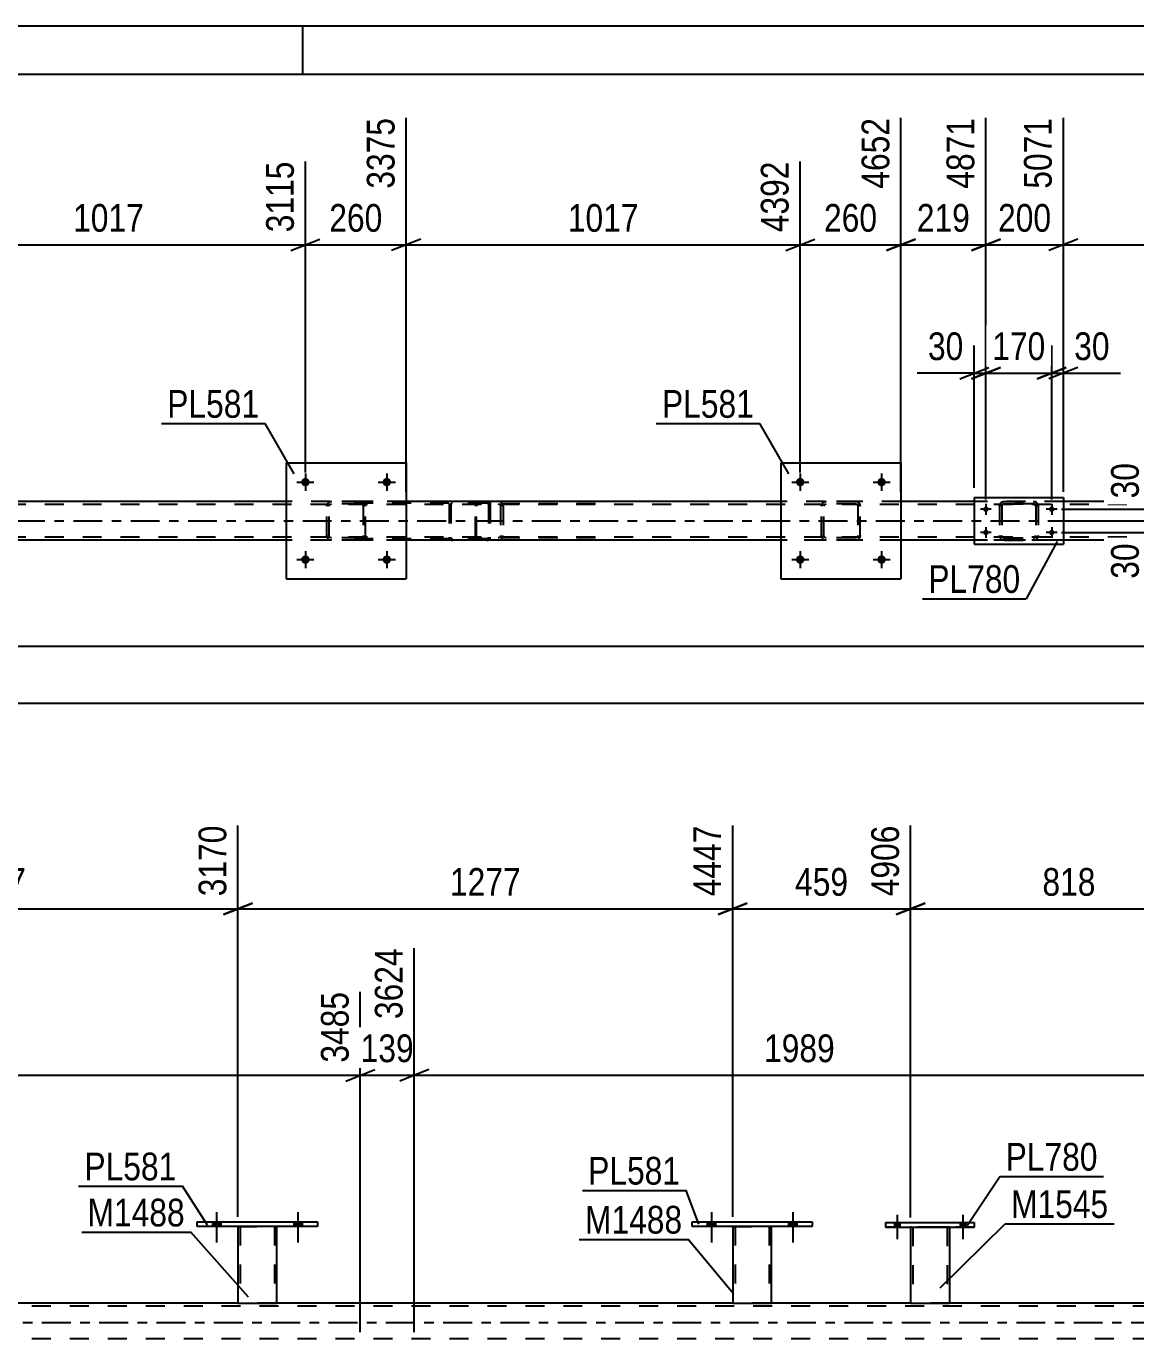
# Model space of a CAD drawing. Header units: millimetres. Extents: x 0 to 841, y 0 to 594.
# Drawn here: x 182.4 to 297, y 458.4 to 594 of the extents above; entities that cross this region are included whole.
import ezdxf

# ---------------------------------------------------------------- set-up
doc = ezdxf.new("R2010")
doc.units = ezdxf.units.MM
doc.linetypes.add('DXK_LINE_DOT2', pattern=[3.9198, 1.9599, -1.9599])
doc.linetypes.add('DXK_LINE_DOT3', pattern=[5.9187, 2.979, -0.9799, 0.9799, -0.9799])
doc.styles.add('Arial Narrow', font='ARIALN.TTF', dxfattribs={"height": 0.2})

# ---------------------------------------------------------------- blocks, each defined once
blk = doc.blocks.new('Unknown-814553173-1135')
at = {"color": 5, "linetype": 'Continuous'}
for p, q in [((841, 594), (0, 594)), ((211, 589), (211, 594)), ((836, 589), (5, 589))]:
    blk.add_line(p, q, dxfattribs=at)
blk = doc.blocks.new('Part-814553173-2901 - 2851')
at = {"color": 7, "linetype": 'DXK_LINE_DOT2'}
for p, q in [((750.76, 544.58), (86.69, 544.58)), ((221.67, 544.9), (209.27, 544.9)), ((272.75, 544.9), (260.35, 544.9)), ((289.52, 544.9), (280.32, 544.9)), ((750.76, 541.22), (86.69, 541.22)), ((750.76, 540.9), (107.11, 540.9)), ((221.67, 540.9), (209.27, 540.9)), ((272.75, 540.9), (260.35, 540.9)), ((289.52, 540.9), (280.32, 540.9))]:
    blk.add_line(p, q, dxfattribs=at)
at = {"color": 2, "linetype": 'Continuous'}
for p, q in [((209.27, 544.9), (170.59, 544.9)), ((260.35, 544.9), (221.67, 544.9)), ((280.32, 544.9), (272.75, 544.9)), ((311.43, 544.9), (289.52, 544.9)), ((209.27, 540.9), (170.59, 540.9)), ((260.35, 540.9), (221.67, 540.9)), ((280.32, 540.9), (272.75, 540.9)), ((311.43, 540.9), (289.52, 540.9))]:
    blk.add_line(p, q, dxfattribs=at)
at = {"color": 7, "linetype": 'DXK_LINE_DOT3'}
blk.add_line((86.69, 542.9), (750.76, 542.9), dxfattribs=at)
blk = doc.blocks.new('Part-814553173-2968 - 2851')
at = {"color": 2, "linetype": 'Continuous'}
for p, q in [((209.27, 548.9), (209.27, 536.9)), ((209.27, 548.9), (221.67, 548.9)), ((221.67, 548.9), (221.67, 536.9)), ((209.27, 536.9), (221.67, 536.9))]:
    blk.add_line(p, q, dxfattribs=at)
blk = doc.blocks.new('Bolt-814553173-2927 - 2851')
at = {"linetype": 'Continuous'}
for points in [[(211.71, 546.9, -1), (210.83, 546.9, -1)], [(220.11, 546.9, -1), (219.23, 546.9, -1)]]:
    blk.add_hatch(color=1, dxfattribs=at).paths.add_polyline_path(points)
at = {"color": 1, "linetype": 'Continuous'}
for p, q in [((210.39, 546.9), (212.15, 546.9)), ((211.27, 547.78), (211.27, 546.02)), ((218.79, 546.9), (220.55, 546.9)), ((219.67, 547.78), (219.67, 546.02))]:
    blk.add_line(p, q, dxfattribs=at)
blk = doc.blocks.new('Bolt-814553173-2928 - 2851')
at = {"linetype": 'Continuous'}
for points in [[(211.71, 538.9, -1), (210.83, 538.9, -1)], [(220.11, 538.9, -1), (219.23, 538.9, -1)]]:
    blk.add_hatch(color=1, dxfattribs=at).paths.add_polyline_path(points)
at = {"color": 1, "linetype": 'Continuous'}
for p, q in [((211.27, 539.78), (211.27, 538.02)), ((219.67, 539.78), (219.67, 538.02)), ((210.39, 538.9), (212.15, 538.9)), ((218.79, 538.9), (220.55, 538.9))]:
    blk.add_line(p, q, dxfattribs=at)
blk = doc.blocks.new('Bolt-814553173-2929 - 2851')
at = {"linetype": 'Continuous'}
for points in [[(262.79, 546.9, -1), (261.91, 546.9, -1)], [(271.19, 546.9, -1), (270.31, 546.9, -1)]]:
    blk.add_hatch(color=1, dxfattribs=at).paths.add_polyline_path(points)
at = {"color": 1, "linetype": 'Continuous'}
for p, q in [((261.47, 546.9), (263.23, 546.9)), ((262.35, 547.78), (262.35, 546.02)), ((269.87, 546.9), (271.63, 546.9)), ((270.75, 547.78), (270.75, 546.02))]:
    blk.add_line(p, q, dxfattribs=at)
blk = doc.blocks.new('Bolt-814553173-2930 - 2851')
at = {"linetype": 'Continuous'}
for points in [[(262.79, 538.9, -1), (261.91, 538.9, -1)], [(271.19, 538.9, -1), (270.31, 538.9, -1)]]:
    blk.add_hatch(color=1, dxfattribs=at).paths.add_polyline_path(points)
at = {"color": 1, "linetype": 'Continuous'}
for p, q in [((262.35, 539.78), (262.35, 538.02)), ((270.75, 539.78), (270.75, 538.02)), ((261.47, 538.9), (263.23, 538.9)), ((269.87, 538.9), (271.63, 538.9))]:
    blk.add_line(p, q, dxfattribs=at)
blk = doc.blocks.new('Part-814553173-2969 - 2851')
at = {"color": 7, "linetype": 'DXK_LINE_DOT2'}
for p, q in [((213.47, 544.42), (213.51, 544.6)), ((213.51, 544.6), (213.47, 544.42)), ((213.47, 541.38), (213.47, 544.42)), ((213.71, 544.42), (213.73, 544.51)), ((213.71, 541.38), (213.71, 544.42)), ((213.73, 544.51), (213.78, 544.59)), ((213.77, 544.86), (213.95, 544.9)), ((213.95, 544.9), (213.77, 544.86)), ((213.78, 544.59), (213.86, 544.64)), ((213.86, 544.64), (213.95, 544.66)), ((216.99, 544.9), (213.95, 544.9)), ((216.99, 544.66), (213.95, 544.66)), ((216.99, 544.9), (217.18, 544.86)), ((217.18, 544.86), (216.99, 544.9)), ((216.99, 544.66), (217.09, 544.64)), ((217.09, 544.64), (217.16, 544.59)), ((217.16, 544.59), (217.22, 544.51)), ((217.22, 544.51), (217.23, 544.42)), ((217.23, 544.42), (217.23, 541.38)), ((217.44, 544.6), (217.47, 544.42)), ((217.47, 544.42), (217.44, 544.6)), ((217.47, 541.38), (217.47, 544.42)), ((213.51, 541.19), (213.47, 541.38)), ((213.47, 541.38), (213.51, 541.19)), ((213.73, 541.29), (213.71, 541.38)), ((213.78, 541.21), (213.73, 541.29)), ((213.86, 541.16), (213.78, 541.21)), ((213.95, 541.14), (213.86, 541.16)), ((216.99, 541.14), (213.95, 541.14)), ((217.09, 541.16), (216.99, 541.14)), ((217.16, 541.21), (217.09, 541.16)), ((217.22, 541.29), (217.16, 541.21)), ((217.23, 541.38), (217.22, 541.29)), ((217.47, 541.38), (217.44, 541.19)), ((217.44, 541.19), (217.47, 541.38)), ((213.95, 540.9), (213.77, 540.93)), ((213.77, 540.93), (213.95, 540.9)), ((216.99, 540.9), (213.95, 540.9)), ((217.18, 540.93), (216.99, 540.9)), ((216.99, 540.9), (217.18, 540.93))]:
    blk.add_line(p, q, dxfattribs=at)
at = {"color": 7, "linetype": 'DXK_LINE_DOT3'}
blk.add_line((215.47, 542.9), (215.47, 542.9), dxfattribs=at)
at = {"color": 7, "linetype": 'DXK_LINE_DOT2'}
for centre, start, end in [((213.95, 544.42), 112.5, 157.5), ((213.95, 544.42), 112.5, 157.5), ((216.99, 544.42), 22.5, 67.5), ((216.99, 544.42), 22.5, 67.5), ((213.95, 541.38), 202.5, 247.5), ((213.95, 541.38), 202.5, 247.5), ((216.99, 541.38), 292.5, 337.5), ((216.99, 541.38), 292.5, 337.5)]:
    blk.add_arc(centre, 0.48, start, end, dxfattribs=at)
blk = doc.blocks.new('Part-814553173-2974 - 2851')
at = {"color": 2, "linetype": 'Continuous'}
for p, q in [((260.35, 548.9), (260.35, 536.9)), ((260.35, 548.9), (272.75, 548.9)), ((272.75, 548.9), (272.75, 536.9)), ((260.35, 536.9), (272.75, 536.9))]:
    blk.add_line(p, q, dxfattribs=at)
blk = doc.blocks.new('Part-814553173-2975 - 2851')
at = {"color": 7, "linetype": 'DXK_LINE_DOT2'}
for p, q in [((264.55, 544.42), (264.59, 544.6)), ((264.59, 544.6), (264.55, 544.42)), ((264.55, 541.38), (264.55, 544.42)), ((264.79, 544.42), (264.81, 544.51)), ((264.79, 541.38), (264.79, 544.42)), ((264.81, 544.51), (264.86, 544.59)), ((264.85, 544.86), (265.03, 544.9)), ((265.03, 544.9), (264.85, 544.86)), ((264.86, 544.59), (264.94, 544.64)), ((264.94, 544.64), (265.03, 544.66)), ((268.07, 544.9), (265.03, 544.9)), ((268.07, 544.66), (265.03, 544.66)), ((268.07, 544.9), (268.26, 544.86)), ((268.26, 544.86), (268.07, 544.9)), ((268.07, 544.66), (268.17, 544.64)), ((268.17, 544.64), (268.24, 544.59)), ((268.24, 544.59), (268.3, 544.51)), ((268.3, 544.51), (268.31, 544.42)), ((268.31, 544.42), (268.31, 541.38)), ((268.52, 544.6), (268.55, 544.42)), ((268.55, 544.42), (268.52, 544.6)), ((268.55, 541.38), (268.55, 544.42)), ((264.59, 541.19), (264.55, 541.38)), ((264.55, 541.38), (264.59, 541.19)), ((264.81, 541.29), (264.79, 541.38)), ((264.86, 541.21), (264.81, 541.29)), ((264.94, 541.16), (264.86, 541.21)), ((265.03, 541.14), (264.94, 541.16)), ((268.07, 541.14), (265.03, 541.14)), ((268.17, 541.16), (268.07, 541.14)), ((268.24, 541.21), (268.17, 541.16)), ((268.3, 541.29), (268.24, 541.21)), ((268.31, 541.38), (268.3, 541.29)), ((268.55, 541.38), (268.52, 541.19)), ((268.52, 541.19), (268.55, 541.38)), ((265.03, 540.9), (264.85, 540.93)), ((264.85, 540.93), (265.03, 540.9)), ((268.07, 540.9), (265.03, 540.9)), ((268.26, 540.93), (268.07, 540.9)), ((268.07, 540.9), (268.26, 540.93))]:
    blk.add_line(p, q, dxfattribs=at)
at = {"color": 7, "linetype": 'DXK_LINE_DOT3'}
blk.add_line((266.55, 542.9), (266.55, 542.9), dxfattribs=at)
at = {"color": 7, "linetype": 'DXK_LINE_DOT2'}
for centre, start, end in [((265.03, 544.42), 112.5, 157.5), ((265.03, 544.42), 112.5, 157.5), ((268.07, 544.42), 22.5, 67.5), ((268.07, 544.42), 22.5, 67.5), ((265.03, 541.38), 202.5, 247.5), ((265.03, 541.38), 202.5, 247.5), ((268.07, 541.38), 292.5, 337.5), ((268.07, 541.38), 292.5, 337.5)]:
    blk.add_arc(centre, 0.48, start, end, dxfattribs=at)
blk = doc.blocks.new('Part-814553173-3054 - 2851')
at = {"color": 7, "linetype": 'DXK_LINE_DOT2'}
for p, q in [((228.83, 544.6), (228.81, 544.42)), ((228.81, 541.38), (228.81, 544.42)), ((228.89, 544.76), (228.83, 544.6)), ((228.97, 544.86), (228.89, 544.76)), ((228.94, 544.42), (228.95, 544.51)), ((228.94, 541.38), (228.94, 544.42)), ((228.95, 544.51), (228.98, 544.59)), ((229.08, 544.9), (228.97, 544.86)), ((228.98, 544.59), (229.03, 544.64)), ((229.03, 544.64), (229.08, 544.66)), ((241.23, 544.9), (229.08, 544.9)), ((241.23, 544.66), (229.08, 544.66)), ((230.35, 544.9), (230.35, 544.66)), ((231.36, 544.86), (231.17, 544.9)), ((231.17, 544.66), (231.27, 544.64)), ((231.27, 544.64), (231.35, 544.59)), ((231.35, 544.59), (231.4, 544.51)), ((231.4, 544.51), (231.42, 544.42)), ((231.42, 544.42), (231.42, 541.38)), ((231.65, 544.5), (231.63, 544.6)), ((231.67, 544.42), (231.65, 544.5)), ((231.67, 544.42), (231.67, 541.38)), ((228.83, 541.2), (228.81, 541.38)), ((228.87, 541.07), (228.83, 541.2)), ((228.89, 541.04), (228.87, 541.07)), ((228.89, 541.04), (228.97, 540.94)), ((228.95, 541.29), (228.94, 541.38)), ((228.98, 541.21), (228.95, 541.29)), ((229.03, 541.16), (228.98, 541.21)), ((229.08, 541.14), (229.03, 541.16)), ((241.23, 541.14), (229.08, 541.14)), ((230.35, 540.9), (230.35, 541.14)), ((231.27, 541.16), (231.17, 541.14)), ((231.35, 541.21), (231.27, 541.16)), ((231.4, 541.29), (231.35, 541.21)), ((231.42, 541.38), (231.4, 541.29)), ((231.63, 541.2), (231.65, 541.29)), ((231.65, 541.29), (231.67, 541.38)), ((228.97, 540.94), (229.08, 540.9)), ((241.23, 540.9), (229.08, 540.9)), ((231.17, 540.9), (231.36, 540.94))]:
    blk.add_line(p, q, dxfattribs=at)
for centre, start, end in [((231.18, 544.4), 23.8494, 68.8059), ((231.18, 541.39), 291.1941, 336.1506)]:
    blk.add_arc(centre, 0.492, start, end, dxfattribs=at)
blk = doc.blocks.new('Part-814553173-3068 - 2851')
at = {"color": 7, "linetype": 'DXK_LINE_DOT2'}
for p, q in [((230.01, 544.9), (214.68, 544.9)), ((230.01, 544.74), (214.68, 544.74)), ((226.12, 544.7), (226.1, 544.58)), ((226.1, 544.58), (226.1, 541.22)), ((226.27, 544.58), (226.28, 544.64)), ((226.27, 544.58), (226.27, 541.22)), ((226.28, 544.64), (226.32, 544.69)), ((226.44, 544.9), (226.31, 544.88)), ((226.32, 544.69), (226.35, 544.71)), ((226.35, 544.71), (226.37, 544.73)), ((226.37, 544.73), (226.44, 544.74)), ((230.14, 544.88), (230.01, 544.9)), ((230.01, 544.74), (230.08, 544.73)), ((230.08, 544.73), (230.13, 544.69)), ((230.13, 544.69), (230.17, 544.64)), ((230.17, 544.64), (230.18, 544.58)), ((230.18, 544.58), (230.18, 541.22)), ((230.35, 544.58), (230.33, 544.7)), ((230.35, 544.58), (230.35, 541.22)), ((230.01, 541.06), (214.68, 541.06)), ((226.1, 541.22), (226.12, 541.1)), ((226.28, 541.16), (226.27, 541.22)), ((226.32, 541.11), (226.28, 541.16)), ((226.32, 541.11), (226.35, 541.09)), ((226.35, 541.09), (226.37, 541.07)), ((226.37, 541.07), (226.44, 541.06)), ((230.08, 541.07), (230.01, 541.06)), ((230.13, 541.11), (230.08, 541.07)), ((230.17, 541.16), (230.13, 541.11)), ((230.18, 541.22), (230.17, 541.16)), ((230.33, 541.1), (230.35, 541.22)), ((230.01, 540.9), (214.68, 540.9)), ((226.31, 540.92), (226.44, 540.9)), ((230.01, 540.9), (230.14, 540.92))]:
    blk.add_line(p, q, dxfattribs=at)
for centre, start, end in [((230.03, 544.57), 24.32, 69.2417), ((226.42, 541.23), 204.32, 249.2417), ((230.03, 541.23), 290.7583, 335.68)]:
    blk.add_arc(centre, 0.331, start, end, dxfattribs=at)
blk = doc.blocks.new('Part-814553173-3089 - 2851')
at = {"color": 2, "linetype": 'Continuous'}
for p, q in [((280.32, 545.3), (280.32, 540.5)), ((280.32, 545.3), (289.52, 545.3)), ((289.52, 545.3), (289.52, 540.5)), ((280.32, 540.5), (289.52, 540.5))]:
    blk.add_line(p, q, dxfattribs=at)
blk = doc.blocks.new('Part-814553173-3090 - 2851')
at = {"color": 7, "linetype": 'DXK_LINE_DOT2'}
for p, q in [((282.92, 544.42), (282.96, 544.6)), ((282.96, 544.6), (282.92, 544.42)), ((282.92, 544.42), (282.92, 541.38)), ((283.16, 544.42), (283.18, 544.51)), ((283.18, 544.51), (283.16, 544.42)), ((283.16, 544.42), (283.16, 541.38)), ((283.18, 544.51), (283.23, 544.59)), ((283.23, 544.59), (283.18, 544.51)), ((283.22, 544.86), (283.4, 544.9)), ((283.4, 544.9), (283.22, 544.86)), ((283.23, 544.59), (283.31, 544.64)), ((283.31, 544.64), (283.23, 544.59)), ((283.31, 544.64), (283.4, 544.66)), ((283.4, 544.66), (283.31, 544.64)), ((283.4, 544.9), (286.44, 544.9)), ((283.4, 544.9), (283.4, 544.9)), ((283.4, 544.9), (286.44, 544.9)), ((283.4, 544.66), (286.44, 544.66)), ((283.4, 544.66), (283.4, 544.66)), ((286.44, 544.66), (283.4, 544.66)), ((286.44, 544.9), (286.44, 544.9)), ((286.44, 544.9), (286.62, 544.86)), ((286.62, 544.86), (286.44, 544.9)), ((286.44, 544.66), (286.44, 544.66)), ((286.44, 544.66), (286.53, 544.64)), ((286.53, 544.64), (286.44, 544.66)), ((286.53, 544.64), (286.61, 544.59)), ((286.61, 544.59), (286.53, 544.64)), ((286.61, 544.59), (286.66, 544.51)), ((286.66, 544.51), (286.61, 544.59)), ((286.66, 544.51), (286.68, 544.42)), ((286.68, 544.42), (286.66, 544.51)), ((286.68, 544.42), (286.68, 541.38)), ((286.88, 544.6), (286.92, 544.42)), ((286.92, 544.42), (286.88, 544.6)), ((286.92, 544.42), (286.92, 541.38)), ((282.96, 541.2), (282.92, 541.38)), ((282.92, 541.38), (282.96, 541.2)), ((283.18, 541.29), (283.16, 541.38)), ((283.16, 541.38), (283.18, 541.29)), ((283.23, 541.21), (283.18, 541.29)), ((283.18, 541.29), (283.23, 541.21)), ((283.31, 541.16), (283.23, 541.21)), ((283.23, 541.21), (283.31, 541.16)), ((283.4, 541.14), (283.31, 541.16)), ((283.31, 541.16), (283.4, 541.14)), ((283.4, 541.14), (286.44, 541.14)), ((283.4, 541.14), (283.4, 541.14)), ((283.4, 541.14), (286.44, 541.14)), ((286.53, 541.16), (286.44, 541.14)), ((286.44, 541.14), (286.53, 541.16)), ((286.44, 541.14), (286.44, 541.14)), ((286.61, 541.21), (286.53, 541.16)), ((286.53, 541.16), (286.61, 541.21)), ((286.66, 541.29), (286.61, 541.21)), ((286.61, 541.21), (286.66, 541.29)), ((286.68, 541.38), (286.66, 541.29)), ((286.66, 541.29), (286.68, 541.38)), ((286.92, 541.38), (286.88, 541.2)), ((286.88, 541.2), (286.92, 541.38)), ((283.4, 540.9), (283.22, 540.94)), ((283.22, 540.94), (283.4, 540.9)), ((283.4, 540.9), (286.44, 540.9)), ((283.4, 540.9), (283.4, 540.9)), ((283.4, 540.9), (286.44, 540.9)), ((286.62, 540.94), (286.44, 540.9)), ((286.44, 540.9), (286.62, 540.94)), ((286.44, 540.9), (286.44, 540.9))]:
    blk.add_line(p, q, dxfattribs=at)
at = {"color": 7, "linetype": 'DXK_LINE_DOT3'}
blk.add_line((284.92, 542.9), (284.92, 542.9), dxfattribs=at)
at = {"color": 7, "linetype": 'DXK_LINE_DOT2'}
for centre, start, end in [((283.4, 544.42), 112.5, 157.5), ((283.4, 544.42), 112.5, 157.5), ((286.44, 544.42), 22.5, 67.5), ((286.44, 544.42), 22.5, 67.5), ((283.4, 541.38), 202.5, 247.5), ((283.4, 541.38), 202.5, 247.5), ((286.44, 541.38), 292.5, 337.5), ((286.44, 541.38), 292.5, 337.5)]:
    blk.add_arc(centre, 0.48, start, end, dxfattribs=at)
blk = doc.blocks.new('Bolt-814553173-3098 - 2851')
at = {"linetype": 'Continuous'}
for points in [[(281.52, 543.82, -1), (281.52, 544.38, -1)], [(288.32, 543.82, -1), (288.32, 544.38, -1)], [(281.52, 541.42, -1), (281.52, 541.98, -1)], [(288.32, 541.42, -1), (288.32, 541.98, -1)]]:
    blk.add_hatch(color=1, dxfattribs=at).paths.add_polyline_path(points)
at = {"color": 1, "linetype": 'Continuous'}
for p, q in [((282.08, 544.1), (280.96, 544.1)), ((281.52, 544.66), (281.52, 543.54)), ((288.88, 544.1), (287.76, 544.1)), ((288.32, 544.66), (288.32, 543.54)), ((282.08, 541.7), (280.96, 541.7)), ((281.52, 542.26), (281.52, 541.14)), ((288.88, 541.7), (287.76, 541.7)), ((288.32, 542.26), (288.32, 541.14))]:
    blk.add_line(p, q, dxfattribs=at)
blk = doc.blocks.new('Bolt-814553173-3760 - 3758')
at = {"linetype": 'Continuous'}
for points in [[(252.74, 469.99), (253.62, 469.99), (253.62, 470.47), (252.74, 470.47)], [(261.14, 469.99), (262.02, 469.99), (262.02, 470.47), (261.14, 470.47)]]:
    blk.add_hatch(color=1, dxfattribs=at).paths.add_polyline_path(points)
at = {"color": 1, "linetype": 'Continuous'}
for p, q in [((253.18, 471.47), (253.18, 468.35)), ((261.58, 471.47), (261.58, 468.35)), ((252.74, 470.47), (252.74, 469.99)), ((253.62, 470.47), (253.62, 469.99)), ((261.14, 470.47), (261.14, 469.99)), ((262.02, 470.47), (262.02, 469.99))]:
    blk.add_line(p, q, dxfattribs=at)
blk = doc.blocks.new('Bolt-814553173-3761 - 3758')
at = {"linetype": 'Continuous'}
for points in [[(201.66, 469.99), (202.54, 469.99), (202.54, 470.47), (201.66, 470.47)], [(210.06, 469.99), (210.94, 469.99), (210.94, 470.47), (210.06, 470.47)]]:
    blk.add_hatch(color=1, dxfattribs=at).paths.add_polyline_path(points)
at = {"color": 1, "linetype": 'Continuous'}
for p, q in [((202.1, 471.47), (202.1, 468.35)), ((210.5, 471.47), (210.5, 468.35)), ((201.66, 470.47), (201.66, 469.99)), ((202.54, 470.47), (202.54, 469.99)), ((210.06, 470.47), (210.06, 469.99)), ((210.94, 470.47), (210.94, 469.99))]:
    blk.add_line(p, q, dxfattribs=at)
blk = doc.blocks.new('Bolt-814553173-3762 - 3758')
at = {"linetype": 'Continuous'}
for points in [[(201.66, 469.99), (202.54, 469.99), (202.54, 470.47), (201.66, 470.47)], [(210.06, 469.99), (210.94, 469.99), (210.94, 470.47), (210.06, 470.47)]]:
    blk.add_hatch(color=1, dxfattribs=at).paths.add_polyline_path(points)
at = {"color": 1, "linetype": 'Continuous'}
for p, q in [((202.1, 471.47), (202.1, 468.35)), ((210.5, 471.47), (210.5, 468.35)), ((201.66, 470.47), (201.66, 469.99)), ((202.54, 470.47), (202.54, 469.99)), ((210.06, 470.47), (210.06, 469.99)), ((210.94, 470.47), (210.94, 469.99))]:
    blk.add_line(p, q, dxfattribs=at)
blk = doc.blocks.new('Part-814553173-3888 - 3758')
at = {"color": 2, "linetype": 'Continuous'}
for p, q in [((204.3, 469.99), (204.3, 462.08)), ((208.3, 462.08), (208.3, 469.99)), ((204.3, 462.08), (208.3, 462.08))]:
    blk.add_line(p, q, dxfattribs=at)
at = {"color": 7, "linetype": 'DXK_LINE_DOT2'}
for p, q in [((204.3, 469.99), (208.3, 469.99)), ((204.3, 469.99), (204.3, 469.99)), ((204.3, 469.99), (204.3, 469.99)), ((204.54, 469.99), (204.54, 462.08)), ((208.06, 469.99), (208.06, 462.08)), ((208.3, 469.99), (208.3, 469.99)), ((208.3, 469.99), (208.3, 469.99)), ((208.01, 462.08), (208.04, 462.08)), ((208.01, 462.08), (208.04, 462.08)), ((208.04, 462.08), (208.06, 462.08)), ((208.04, 462.08), (208.06, 462.08))]:
    blk.add_line(p, q, dxfattribs=at)
blk = doc.blocks.new('Bolt-814553173-3803 - 3758')
at = {"linetype": 'Continuous'}
for points in [[(252.74, 469.99), (253.62, 469.99), (253.62, 470.47), (252.74, 470.47)], [(261.14, 469.99), (262.02, 469.99), (262.02, 470.47), (261.14, 470.47)]]:
    blk.add_hatch(color=1, dxfattribs=at).paths.add_polyline_path(points)
at = {"color": 1, "linetype": 'Continuous'}
for p, q in [((253.18, 471.47), (253.18, 468.35)), ((261.58, 471.47), (261.58, 468.35)), ((252.74, 470.47), (252.74, 469.99)), ((253.62, 470.47), (253.62, 469.99)), ((261.14, 470.47), (261.14, 469.99)), ((262.02, 470.47), (262.02, 469.99))]:
    blk.add_line(p, q, dxfattribs=at)
blk = doc.blocks.new('Part-814553173-3878 - 3758')
at = {"color": 2, "linetype": 'Continuous'}
for p, q in [((255.38, 469.99), (255.38, 462.08)), ((259.38, 462.08), (259.38, 469.99)), ((255.38, 462.08), (259.38, 462.08))]:
    blk.add_line(p, q, dxfattribs=at)
at = {"color": 7, "linetype": 'DXK_LINE_DOT2'}
for p, q in [((255.38, 469.99), (259.38, 469.99)), ((255.38, 469.99), (255.38, 469.99)), ((255.38, 469.99), (255.38, 469.99)), ((255.62, 469.99), (255.62, 462.08)), ((259.14, 469.99), (259.14, 462.08)), ((259.38, 469.99), (259.38, 469.99)), ((259.38, 469.99), (259.38, 469.99)), ((259.09, 462.08), (259.12, 462.08)), ((259.09, 462.08), (259.12, 462.08)), ((259.12, 462.08), (259.14, 462.08)), ((259.12, 462.08), (259.14, 462.08))]:
    blk.add_line(p, q, dxfattribs=at)
blk = doc.blocks.new('Part-814553173-3883 - 3758')
at = {"color": 2, "linetype": 'Continuous'}
for p, q in [((251.18, 470.47), (263.58, 470.47)), ((251.18, 469.99), (251.18, 470.47)), ((263.58, 469.99), (251.18, 469.99)), ((263.58, 470.47), (263.58, 469.99))]:
    blk.add_line(p, q, dxfattribs=at)
blk = doc.blocks.new('Part-814553173-3893 - 3758')
at = {"color": 2, "linetype": 'Continuous'}
for p, q in [((200.1, 470.47), (212.5, 470.47)), ((200.1, 469.99), (200.1, 470.47)), ((212.5, 469.99), (200.1, 469.99)), ((212.5, 470.47), (212.5, 469.99))]:
    blk.add_line(p, q, dxfattribs=at)
blk = doc.blocks.new('Part-814553173-4077 - 3758')
at = {"color": 7, "linetype": 'DXK_LINE_DOT2'}
for p, q in [((741.59, 461.76), (77.52, 461.76)), ((208.3, 462.08), (204.3, 462.08)), ((259.38, 462.08), (255.38, 462.08)), ((277.75, 462.08), (273.75, 462.08)), ((741.59, 458.4), (77.52, 458.4))]:
    blk.add_line(p, q, dxfattribs=at)
at = {"color": 2, "linetype": 'Continuous'}
for p, q in [((204.3, 462.08), (157.22, 462.08)), ((255.38, 462.08), (208.3, 462.08)), ((273.75, 462.08), (259.38, 462.08)), ((306.46, 462.08), (277.75, 462.08))]:
    blk.add_line(p, q, dxfattribs=at)
at = {"color": 7, "linetype": 'DXK_LINE_DOT3'}
blk.add_line((77.52, 460.08), (741.59, 460.08), dxfattribs=at)
blk = doc.blocks.new('Part-814553173-4200 - 3758')
at = {"color": 2, "linetype": 'Continuous'}
for p, q in [((271.15, 470.4), (271.15, 469.92)), ((271.15, 470.4), (280.35, 470.4)), ((271.15, 469.92), (280.35, 469.92)), ((280.35, 469.92), (280.35, 470.4))]:
    blk.add_line(p, q, dxfattribs=at)
at = {"color": 7, "linetype": 'DXK_LINE_DOT2'}
for p, q in [((271.15, 470.4), (280.35, 470.4)), ((280.35, 469.92), (271.15, 469.92))]:
    blk.add_line(p, q, dxfattribs=at)
blk = doc.blocks.new('Part-814553173-4205 - 3758')
at = {"color": 2, "linetype": 'Continuous'}
for p, q in [((273.75, 469.92), (273.75, 462.08)), ((277.75, 469.92), (277.75, 462.08)), ((273.75, 462.08), (277.75, 462.08))]:
    blk.add_line(p, q, dxfattribs=at)
at = {"color": 7, "linetype": 'DXK_LINE_DOT2'}
for p, q in [((277.75, 469.92), (273.75, 469.92)), ((273.75, 469.92), (273.75, 469.92)), ((273.75, 469.92), (277.75, 469.92)), ((273.75, 469.92), (273.75, 469.92)), ((273.99, 469.92), (273.99, 469.92)), ((273.99, 469.92), (273.99, 462.08)), ((277.51, 469.92), (277.51, 469.92)), ((277.51, 469.92), (277.51, 462.08)), ((277.75, 469.92), (277.75, 469.92)), ((277.75, 469.92), (277.75, 469.92)), ((277.75, 462.08), (273.75, 462.08)), ((277.49, 462.08), (277.45, 462.08))]:
    blk.add_line(p, q, dxfattribs=at)
blk = doc.blocks.new('Bolt-814553173-4221 - 3758')
at = {"linetype": 'Continuous'}
for points in [[(272.07, 469.92), (272.63, 469.92), (272.63, 470.4), (272.07, 470.4)], [(272.07, 469.92), (272.63, 469.92), (272.63, 470.4), (272.07, 470.4)], [(278.87, 469.92), (279.43, 469.92), (279.43, 470.4), (278.87, 470.4)], [(278.87, 469.92), (279.43, 469.92), (279.43, 470.4), (278.87, 470.4)]]:
    blk.add_hatch(color=1, dxfattribs=at).paths.add_polyline_path(points)
at = {"color": 1, "linetype": 'Continuous'}
for p, q in [((272.35, 471.2), (272.35, 468.68)), ((272.35, 471.2), (272.35, 468.68)), ((279.15, 471.2), (279.15, 468.68)), ((279.15, 471.2), (279.15, 468.68)), ((272.07, 470.4), (272.07, 469.92)), ((272.07, 470.4), (272.07, 469.92)), ((272.63, 470.4), (272.63, 469.92)), ((272.63, 470.4), (272.63, 469.92)), ((278.87, 470.4), (278.87, 469.92)), ((278.87, 470.4), (278.87, 469.92)), ((279.43, 470.4), (279.43, 469.92)), ((279.43, 470.4), (279.43, 469.92))]:
    blk.add_line(p, q, dxfattribs=at)
blk = doc.blocks.new('StraightDimension-814553173-14057 - 2851')
at = {"color": 7, "linetype": 'Continuous'}
for p, q in [((280.32, 546.3), (280.32, 561.01)), ((281.52, 545.1), (281.52, 561.01)), ((278.82, 557.56), (281.82, 558.76)), ((283.02, 558.76), (280.02, 557.56)), ((280.32, 558.16), (274.41, 558.16)), ((280.32, 558.16), (274.41, 558.16)), ((280.32, 558.16), (281.52, 558.16))]:
    blk.add_line(p, q, dxfattribs=at)
at = {"color": 0}
blk.add_wipeout([(279.79, 558.91), (279.79, 563.11), (274.94, 563.11), (274.94, 558.91)], dxfattribs=at)
at = {"color": 3, "style": 'Arial Narrow'}
blk.add_text('30', height=2.863, dxfattribs=at).set_placement((275.54, 559.51))
blk = doc.blocks.new('StraightDimension-814553173-3656 - 2851')
at = {"color": 7, "linetype": 'Continuous'}
blk.add_line((86.05, 524.05), (793.32, 524.05), dxfattribs=at)
blk = doc.blocks.new('StraightDimension-814553173-3677 - 2851')
at = {"color": 7, "linetype": 'Continuous'}
blk.add_line((86.69, 529.96), (792.68, 529.96), dxfattribs=at)
blk = doc.blocks.new('StraightDimension-814553173-14055 - 2851')
at = {"color": 7, "linetype": 'Continuous'}
for p, q in [((288.32, 545.1), (288.32, 561.01)), ((289.52, 546.3), (289.52, 561.01)), ((286.82, 557.56), (289.82, 558.76)), ((291.02, 558.76), (288.02, 557.56)), ((288.32, 558.16), (289.52, 558.16)), ((289.52, 558.16), (295.43, 558.16)), ((289.52, 558.16), (295.43, 558.16))]:
    blk.add_line(p, q, dxfattribs=at)
at = {"color": 0}
blk.add_wipeout([(294.9, 558.91), (294.9, 563.11), (290.04, 563.11), (290.04, 558.91)], dxfattribs=at)
at = {"color": 3, "style": 'Arial Narrow'}
blk.add_text('30', height=2.863, dxfattribs=at).set_placement((290.64, 559.51))
blk = doc.blocks.new('StraightDimension-814553173-13173 - 2851')
at = {"color": 7, "linetype": 'Continuous'}
for p, q in [((289.52, 545.9), (289.52, 584.54)), ((313.43, 547.9), (313.43, 580.04)), ((291.02, 572.02), (288.02, 570.82)), ((289.52, 571.42), (313.43, 571.42)), ((311.93, 570.82), (314.93, 572.02))]:
    blk.add_line(p, q, dxfattribs=at)
at = {"color": 0}
blk.add_wipeout([(304.82, 572.17), (304.82, 576.37), (298.13, 576.37), (298.13, 572.17)], dxfattribs=at)
at = {"color": 3, "style": 'Arial Narrow'}
blk.add_text('598', height=2.863, dxfattribs=at).set_placement((298.73, 572.77))
at = {"color": 0, "linetype": 'Continuous'}
blk.add_wipeout([(312.83, 580.64), (308.63, 580.64), (308.63, 572.12), (312.83, 572.12)], dxfattribs=at)
at = {"color": 3, "linetype": 'Continuous', "style": 'Arial Narrow'}
blk.add_text('5669', height=2.863, rotation=90.0002, dxfattribs=at).set_placement((312.23, 572.72))
blk = doc.blocks.new('StraightDimension-814553173-13174 - 2851')
at = {"color": 7, "linetype": 'Continuous'}
for p, q in [((281.52, 545.1), (281.52, 584.54)), ((289.52, 545.9), (289.52, 584.54)), ((280.02, 570.82), (283.02, 572.02)), ((281.52, 571.42), (289.52, 571.42)), ((291.02, 572.02), (288.02, 570.82))]:
    blk.add_line(p, q, dxfattribs=at)
at = {"color": 0}
blk.add_wipeout([(288.86, 572.17), (288.86, 576.37), (282.18, 576.37), (282.18, 572.17)], dxfattribs=at)
at = {"color": 3, "style": 'Arial Narrow'}
blk.add_text('200', height=2.863, dxfattribs=at).set_placement((282.78, 572.77))
at = {"color": 0, "linetype": 'Continuous'}
blk.add_wipeout([(288.92, 585.14), (284.72, 585.14), (284.72, 576.62), (288.92, 576.62)], dxfattribs=at)
at = {"color": 3, "linetype": 'Continuous', "style": 'Arial Narrow'}
blk.add_text('5071', height=2.863, rotation=90.0002, dxfattribs=at).set_placement((288.32, 577.22))
blk = doc.blocks.new('StraightDimension-814553173-13175 - 2851')
at = {"color": 7, "linetype": 'Continuous'}
for p, q in [((272.75, 545.9), (272.75, 584.54)), ((281.52, 545.1), (281.52, 584.54)), ((271.25, 570.82), (274.25, 572.02)), ((272.75, 571.42), (281.52, 571.42)), ((283.02, 572.02), (280.02, 570.82))]:
    blk.add_line(p, q, dxfattribs=at)
at = {"color": 0}
blk.add_wipeout([(280.48, 572.17), (280.48, 576.37), (273.79, 576.37), (273.79, 572.17)], dxfattribs=at)
at = {"color": 3, "style": 'Arial Narrow'}
blk.add_text('219', height=2.863, dxfattribs=at).set_placement((274.39, 572.77))
at = {"color": 0, "linetype": 'Continuous'}
blk.add_wipeout([(280.92, 585.14), (276.72, 585.14), (276.72, 576.62), (280.92, 576.62)], dxfattribs=at)
at = {"color": 3, "linetype": 'Continuous', "style": 'Arial Narrow'}
blk.add_text('4871', height=2.863, rotation=90.0002, dxfattribs=at).set_placement((280.32, 577.22))
blk = doc.blocks.new('StraightDimension-814553173-13176 - 2851')
at = {"color": 7, "linetype": 'Continuous'}
for p, q in [((272.75, 545.9), (272.75, 584.54)), ((262.35, 547.9), (262.35, 580.04)), ((260.85, 570.82), (263.85, 572.02)), ((262.35, 571.42), (272.75, 571.42)), ((274.25, 572.02), (271.25, 570.82))]:
    blk.add_line(p, q, dxfattribs=at)
at = {"color": 0}
blk.add_wipeout([(270.9, 572.17), (270.9, 576.37), (264.21, 576.37), (264.21, 572.17)], dxfattribs=at)
at = {"color": 3, "style": 'Arial Narrow'}
blk.add_text('260', height=2.863, dxfattribs=at).set_placement((264.81, 572.77))
at = {"color": 0, "linetype": 'Continuous'}
blk.add_wipeout([(272.15, 585.14), (267.95, 585.14), (267.95, 576.62), (272.15, 576.62)], dxfattribs=at)
at = {"color": 3, "linetype": 'Continuous', "style": 'Arial Narrow'}
blk.add_text('4652', height=2.863, rotation=90.0002, dxfattribs=at).set_placement((271.55, 577.22))
blk = doc.blocks.new('StraightDimension-814553173-13177 - 2851')
at = {"color": 7, "linetype": 'Continuous'}
for p, q in [((221.67, 545.9), (221.67, 584.54)), ((262.35, 547.9), (262.35, 580.04)), ((223.17, 572.02), (220.17, 570.82)), ((221.67, 571.42), (262.35, 571.42)), ((260.85, 570.82), (263.85, 572.02))]:
    blk.add_line(p, q, dxfattribs=at)
at = {"color": 0}
blk.add_wipeout([(246.27, 572.17), (246.27, 576.37), (237.76, 576.37), (237.76, 572.17)], dxfattribs=at)
at = {"color": 3, "style": 'Arial Narrow'}
blk.add_text('1017', height=2.863, dxfattribs=at).set_placement((238.36, 572.77))
at = {"color": 0, "linetype": 'Continuous'}
blk.add_wipeout([(261.75, 580.64), (257.55, 580.64), (257.55, 572.12), (261.75, 572.12)], dxfattribs=at)
at = {"color": 3, "linetype": 'Continuous', "style": 'Arial Narrow'}
blk.add_text('4392', height=2.863, rotation=90.0002, dxfattribs=at).set_placement((261.15, 572.72))
blk = doc.blocks.new('StraightDimension-814553173-13178 - 2851')
at = {"color": 7, "linetype": 'Continuous'}
for p, q in [((221.67, 545.9), (221.67, 584.54)), ((211.27, 547.9), (211.27, 580.04)), ((209.77, 570.82), (212.77, 572.02)), ((211.27, 571.42), (221.67, 571.42)), ((223.17, 572.02), (220.17, 570.82))]:
    blk.add_line(p, q, dxfattribs=at)
at = {"color": 0}
blk.add_wipeout([(219.82, 572.17), (219.82, 576.37), (213.13, 576.37), (213.13, 572.17)], dxfattribs=at)
at = {"color": 3, "style": 'Arial Narrow'}
blk.add_text('260', height=2.863, dxfattribs=at).set_placement((213.73, 572.77))
at = {"color": 0, "linetype": 'Continuous'}
blk.add_wipeout([(221.07, 585.14), (216.87, 585.14), (216.87, 576.62), (221.07, 576.62)], dxfattribs=at)
at = {"color": 3, "linetype": 'Continuous', "style": 'Arial Narrow'}
blk.add_text('3375', height=2.863, rotation=90.0002, dxfattribs=at).set_placement((220.47, 577.22))
blk = doc.blocks.new('StraightDimension-814553173-13179 - 2851')
at = {"color": 7, "linetype": 'Continuous'}
for p, q in [((170.59, 545.9), (170.59, 584.54)), ((211.27, 547.9), (211.27, 580.04)), ((172.09, 572.02), (169.09, 570.82)), ((170.59, 571.42), (211.27, 571.42)), ((209.77, 570.82), (212.77, 572.02))]:
    blk.add_line(p, q, dxfattribs=at)
at = {"color": 0}
blk.add_wipeout([(195.19, 572.17), (195.19, 576.37), (186.68, 576.37), (186.68, 572.17)], dxfattribs=at)
at = {"color": 3, "style": 'Arial Narrow'}
blk.add_text('1017', height=2.863, dxfattribs=at).set_placement((187.28, 572.77))
at = {"color": 0, "linetype": 'Continuous'}
blk.add_wipeout([(210.67, 580.64), (206.47, 580.64), (206.47, 572.12), (210.67, 572.12)], dxfattribs=at)
at = {"color": 3, "linetype": 'Continuous', "style": 'Arial Narrow'}
blk.add_text('3115', height=2.863, rotation=90.0002, dxfattribs=at).set_placement((210.07, 572.72))
blk = doc.blocks.new('StraightDimension-814553173-14056 - 2851')
at = {"color": 7, "linetype": 'Continuous'}
for p, q in [((281.52, 545.1), (281.52, 561.01)), ((288.32, 545.1), (288.32, 561.01)), ((280.02, 557.56), (283.02, 558.76)), ((289.82, 558.76), (286.82, 557.56)), ((281.52, 558.16), (288.32, 558.16))]:
    blk.add_line(p, q, dxfattribs=at)
at = {"color": 0}
blk.add_wipeout([(288.26, 558.91), (288.26, 563.11), (281.58, 563.11), (281.58, 558.91)], dxfattribs=at)
at = {"color": 3, "style": 'Arial Narrow'}
blk.add_text('170', height=2.863, dxfattribs=at).set_placement((282.18, 559.51))
blk = doc.blocks.new('StraightDimension-814553173-14086 - 2851')
at = {"color": 7, "linetype": 'Continuous'}
for p, q in [((298.66, 544.1), (298.66, 550.01)), ((298.66, 544.1), (298.66, 550.01)), ((298.06, 545.6), (299.26, 542.6)), ((289.32, 544.1), (301.06, 544.1)), ((299.26, 541.4), (298.06, 544.4)), ((298.66, 542.9), (298.66, 544.1)), ((289.32, 542.9), (301.06, 542.9))]:
    blk.add_line(p, q, dxfattribs=at)
at = {"color": 0}
blk.add_wipeout([(297.91, 549.48), (293.71, 549.48), (293.71, 544.62), (297.91, 544.62)], dxfattribs=at)
at = {"color": 3, "style": 'Arial Narrow'}
blk.add_text('30', height=2.863, rotation=90.0002, dxfattribs=at).set_placement((297.31, 545.22))
blk = doc.blocks.new('StraightDimension-814553173-14087 - 2851')
at = {"color": 7, "linetype": 'Continuous'}
for p, q in [((298.06, 544.4), (299.26, 541.4)), ((289.32, 542.9), (301.06, 542.9)), ((299.26, 540.2), (298.06, 543.2)), ((298.66, 541.7), (298.66, 542.9)), ((289.32, 541.7), (301.06, 541.7)), ((298.66, 541.7), (298.66, 535.79)), ((298.66, 541.7), (298.66, 535.79))]:
    blk.add_line(p, q, dxfattribs=at)
at = {"color": 0}
blk.add_wipeout([(297.91, 541.17), (293.71, 541.17), (293.71, 536.32), (297.91, 536.32)], dxfattribs=at)
at = {"color": 3, "style": 'Arial Narrow'}
blk.add_text('30', height=2.863, rotation=90.0002, dxfattribs=at).set_placement((297.31, 536.92))
blk = doc.blocks.new('StraightDimension-814553173-14587 - 3758')
at = {"color": 7, "linetype": 'Continuous'}
for p, q in [((255.38, 470.99), (255.38, 511.44)), ((273.75, 470.92), (273.75, 511.44)), ((256.88, 503.42), (253.88, 502.22)), ((272.25, 502.22), (275.25, 503.42)), ((255.38, 502.82), (273.75, 502.82))]:
    blk.add_line(p, q, dxfattribs=at)
at = {"color": 0}
blk.add_wipeout([(267.91, 503.57), (267.91, 507.77), (261.22, 507.77), (261.22, 503.57)], dxfattribs=at)
at = {"color": 3, "style": 'Arial Narrow'}
blk.add_text('459', height=2.863, dxfattribs=at).set_placement((261.82, 504.17))
at = {"color": 0, "linetype": 'Continuous'}
blk.add_wipeout([(273.15, 512.04), (268.95, 512.04), (268.95, 503.52), (273.15, 503.52)], dxfattribs=at)
at = {"color": 3, "linetype": 'Continuous', "style": 'Arial Narrow'}
blk.add_text('4906', height=2.863, rotation=90.0002, dxfattribs=at).set_placement((272.55, 504.12))
blk = doc.blocks.new('StraightDimension-814553173-14589 - 3758')
at = {"color": 7, "linetype": 'Continuous'}
for p, q in [((153.22, 470.99), (153.22, 511.44)), ((204.3, 470.99), (204.3, 511.44)), ((154.72, 503.42), (151.72, 502.22)), ((202.8, 502.22), (205.8, 503.42)), ((153.22, 502.82), (204.3, 502.82))]:
    blk.add_line(p, q, dxfattribs=at)
at = {"color": 0}
blk.add_wipeout([(183.02, 503.57), (183.02, 507.77), (174.5, 507.77), (174.5, 503.57)], dxfattribs=at)
at = {"color": 3, "style": 'Arial Narrow'}
blk.add_text('1277', height=2.863, dxfattribs=at).set_placement((175.1, 504.17))
at = {"color": 0, "linetype": 'Continuous'}
blk.add_wipeout([(203.7, 512.04), (199.5, 512.04), (199.5, 503.52), (203.7, 503.52)], dxfattribs=at)
at = {"color": 3, "linetype": 'Continuous', "style": 'Arial Narrow'}
blk.add_text('3170', height=2.863, rotation=90.0002, dxfattribs=at).set_placement((203.1, 504.12))
blk = doc.blocks.new('StraightDimension-814553173-14588 - 3758')
at = {"color": 7, "linetype": 'Continuous'}
for p, q in [((204.3, 470.99), (204.3, 511.44)), ((255.38, 470.99), (255.38, 511.44)), ((205.8, 503.42), (202.8, 502.22)), ((253.88, 502.22), (256.88, 503.42)), ((204.3, 502.82), (255.38, 502.82))]:
    blk.add_line(p, q, dxfattribs=at)
at = {"color": 0}
blk.add_wipeout([(234.1, 503.57), (234.1, 507.77), (225.59, 507.77), (225.59, 503.57)], dxfattribs=at)
at = {"color": 3, "style": 'Arial Narrow'}
blk.add_text('1277', height=2.863, dxfattribs=at).set_placement((226.19, 504.17))
at = {"color": 0, "linetype": 'Continuous'}
blk.add_wipeout([(254.78, 512.04), (250.58, 512.04), (250.58, 503.52), (254.78, 503.52)], dxfattribs=at)
at = {"color": 3, "linetype": 'Continuous', "style": 'Arial Narrow'}
blk.add_text('4447', height=2.863, rotation=90.0002, dxfattribs=at).set_placement((254.18, 504.12))
blk = doc.blocks.new('StraightDimension-814553173-4244 - 3758')
at = {"color": 7, "linetype": 'Continuous'}
for p, q in [((137.37, 459.08), (137.37, 498.74)), ((216.93, 459.08), (216.93, 494.24)), ((138.87, 486.23), (135.87, 485.03)), ((137.37, 485.63), (216.93, 485.63)), ((215.43, 485.03), (218.43, 486.23))]:
    blk.add_line(p, q, dxfattribs=at)
at = {"color": 0}
blk.add_wipeout([(181.4, 486.38), (181.4, 490.58), (172.89, 490.58), (172.89, 486.38)], dxfattribs=at)
at = {"color": 3, "style": 'Arial Narrow'}
blk.add_text('1989', height=2.863, dxfattribs=at).set_placement((173.49, 486.98))
at = {"color": 0, "linetype": 'Continuous'}
blk.add_wipeout([(216.33, 494.84), (212.13, 494.84), (212.13, 486.33), (216.33, 486.33)], dxfattribs=at)
at = {"color": 3, "linetype": 'Continuous', "style": 'Arial Narrow'}
blk.add_text('3485', height=2.863, rotation=90.0002, dxfattribs=at).set_placement((215.73, 486.93))
blk = doc.blocks.new('StraightDimension-814553173-4263 - 3758')
at = {"color": 7, "linetype": 'Continuous'}
for p, q in [((222.5, 459.08), (222.5, 498.74)), ((216.93, 459.08), (216.93, 494.24)), ((215.43, 485.03), (218.43, 486.23)), ((216.93, 485.63), (222.5, 485.63)), ((224, 486.23), (221, 485.03))]:
    blk.add_line(p, q, dxfattribs=at)
at = {"color": 0}
blk.add_wipeout([(223.05, 486.38), (223.05, 490.58), (216.37, 490.58), (216.37, 486.38)], dxfattribs=at)
at = {"color": 3, "style": 'Arial Narrow'}
blk.add_text('139', height=2.863, dxfattribs=at).set_placement((216.97, 486.98))
at = {"color": 0, "linetype": 'Continuous'}
blk.add_wipeout([(221.9, 499.34), (217.7, 499.34), (217.7, 490.83), (221.9, 490.83)], dxfattribs=at)
at = {"color": 3, "linetype": 'Continuous', "style": 'Arial Narrow'}
blk.add_text('3624', height=2.863, rotation=90.0002, dxfattribs=at).set_placement((221.3, 491.43))
blk = doc.blocks.new('StraightDimension-814553173-4282 - 3758')
at = {"color": 7, "linetype": 'Continuous'}
for p, q in [((222.5, 459.08), (222.5, 498.74)), ((302.06, 459.08), (302.06, 494.24)), ((224, 486.23), (221, 485.03)), ((222.5, 485.63), (302.06, 485.63)), ((300.56, 485.03), (303.56, 486.23))]:
    blk.add_line(p, q, dxfattribs=at)
at = {"color": 0}
blk.add_wipeout([(266.54, 486.38), (266.54, 490.58), (258.02, 490.58), (258.02, 486.38)], dxfattribs=at)
at = {"color": 3, "style": 'Arial Narrow'}
blk.add_text('1989', height=2.863, dxfattribs=at).set_placement((258.62, 486.98))
at = {"color": 0, "linetype": 'Continuous'}
blk.add_wipeout([(301.46, 494.84), (297.26, 494.84), (297.26, 486.33), (301.46, 486.33)], dxfattribs=at)
at = {"color": 3, "linetype": 'Continuous', "style": 'Arial Narrow'}
blk.add_text('5613', height=2.863, rotation=90.0002, dxfattribs=at).set_placement((300.86, 486.93))
blk = doc.blocks.new('StraightDimension-814553173-14586 - 3758')
at = {"color": 7, "linetype": 'Continuous'}
for p, q in [((273.75, 470.92), (273.75, 511.44)), ((306.46, 470.99), (306.46, 511.44)), ((275.25, 503.42), (272.25, 502.22)), ((304.96, 502.22), (307.96, 503.42)), ((273.75, 502.82), (306.46, 502.82))]:
    blk.add_line(p, q, dxfattribs=at)
at = {"color": 0}
blk.add_wipeout([(293.45, 503.57), (293.45, 507.77), (286.76, 507.77), (286.76, 503.57)], dxfattribs=at)
at = {"color": 3, "style": 'Arial Narrow'}
blk.add_text('818', height=2.863, dxfattribs=at).set_placement((287.36, 504.17))
at = {"color": 0, "linetype": 'Continuous'}
blk.add_wipeout([(305.86, 512.04), (301.66, 512.04), (301.66, 503.52), (305.86, 503.52)], dxfattribs=at)
at = {"color": 3, "linetype": 'Continuous', "style": 'Arial Narrow'}
blk.add_text('5724', height=2.863, rotation=90.0002, dxfattribs=at).set_placement((305.26, 504.12))
blk = doc.blocks.new('Mark-814553173-2964 - 2851')
at = {"color": 0}
blk.add_wipeout([(206.5, 553.55), (206.5, 556.55), (197, 556.55), (197, 553.55)], dxfattribs=at)
blk.add_wipeout([(206.5, 553.55), (206.5, 556.55), (197, 556.55), (197, 553.55)], dxfattribs=at)
at = {"color": 30, "linetype": 'Continuous'}
for p in [(196.4, 552.95), (210.1, 547.75)]:
    blk.add_line(p, (207.1, 552.95), dxfattribs=at)
at = {"color": 3, "style": 'Arial Narrow'}
blk.add_text('PL581', height=2.863, dxfattribs=at).set_placement((197, 553.55))
blk = doc.blocks.new('Mark-814553173-2970 - 2851')
at = {"color": 0}
blk.add_wipeout([(257.58, 553.55), (257.58, 556.55), (248.08, 556.55), (248.08, 553.55)], dxfattribs=at)
blk.add_wipeout([(257.58, 553.55), (257.58, 556.55), (248.08, 556.55), (248.08, 553.55)], dxfattribs=at)
at = {"color": 30, "linetype": 'Continuous'}
for p in [(247.48, 552.95), (261.18, 547.75)]:
    blk.add_line(p, (258.18, 552.95), dxfattribs=at)
at = {"color": 3, "style": 'Arial Narrow'}
blk.add_text('PL581', height=2.863, dxfattribs=at).set_placement((248.08, 553.55))
blk = doc.blocks.new('Mark-814553173-3085 - 2851')
at = {"color": 0}
blk.add_wipeout([(285.09, 535.46), (285.09, 538.46), (275.58, 538.46), (275.58, 535.46)], dxfattribs=at)
blk.add_wipeout([(285.09, 535.46), (285.09, 538.46), (275.58, 538.46), (275.58, 535.46)], dxfattribs=at)
at = {"color": 30, "linetype": 'Continuous'}
for p in [(288.87, 540.76), (274.98, 534.86)]:
    blk.add_line(p, (285.69, 534.86), dxfattribs=at)
at = {"color": 3, "style": 'Arial Narrow'}
blk.add_text('PL780', height=2.863, dxfattribs=at).set_placement((275.58, 535.46))
blk = doc.blocks.new('Mark-814553173-3874 - 3758')
at = {"color": 0}
blk.add_wipeout([(250.18, 469.27), (250.18, 472.27), (240.13, 472.27), (240.13, 469.27)], dxfattribs=at)
blk.add_wipeout([(250.18, 469.27), (250.18, 472.27), (240.13, 472.27), (240.13, 469.27)], dxfattribs=at)
at = {"color": 30, "linetype": 'Continuous'}
for p in [(239.53, 468.67), (255.45, 463.05)]:
    blk.add_line(p, (250.78, 468.67), dxfattribs=at)
at = {"color": 3, "style": 'Arial Narrow'}
blk.add_text('M1488', height=2.863, dxfattribs=at).set_placement((240.13, 469.27))
blk = doc.blocks.new('Mark-814553173-3879 - 3758')
at = {"color": 0}
blk.add_wipeout([(249.97, 474.33), (249.97, 477.33), (240.46, 477.33), (240.46, 474.33)], dxfattribs=at)
blk.add_wipeout([(249.97, 474.33), (249.97, 477.33), (240.46, 477.33), (240.46, 474.33)], dxfattribs=at)
at = {"color": 30, "linetype": 'Continuous'}
for p in [(239.86, 473.73), (251.9, 470.24)]:
    blk.add_line(p, (250.57, 473.73), dxfattribs=at)
at = {"color": 3, "style": 'Arial Narrow'}
blk.add_text('PL581', height=2.863, dxfattribs=at).set_placement((240.46, 474.33))
blk = doc.blocks.new('Mark-814553173-3884 - 3758')
at = {"color": 0}
blk.add_wipeout([(198.82, 470.01), (198.82, 473.01), (188.77, 473.01), (188.77, 470.01)], dxfattribs=at)
blk.add_wipeout([(198.82, 470.01), (198.82, 473.01), (188.77, 473.01), (188.77, 470.01)], dxfattribs=at)
at = {"color": 30, "linetype": 'Continuous'}
for p in [(188.17, 469.41), (205.4, 462.69)]:
    blk.add_line(p, (199.42, 469.41), dxfattribs=at)
at = {"color": 3, "style": 'Arial Narrow'}
blk.add_text('M1488', height=2.863, dxfattribs=at).set_placement((188.77, 470.01))
blk = doc.blocks.new('Mark-814553173-3889 - 3758')
at = {"color": 0}
blk.add_wipeout([(197.96, 474.77), (197.96, 477.77), (188.45, 477.77), (188.45, 474.77)], dxfattribs=at)
blk.add_wipeout([(197.96, 474.77), (197.96, 477.77), (188.45, 477.77), (188.45, 474.77)], dxfattribs=at)
at = {"color": 30, "linetype": 'Continuous'}
for p in [(187.85, 474.17), (201.14, 470.13)]:
    blk.add_line(p, (198.56, 474.17), dxfattribs=at)
at = {"color": 3, "style": 'Arial Narrow'}
blk.add_text('PL581', height=2.863, dxfattribs=at).set_placement((188.45, 474.77))
blk = doc.blocks.new('Mark-814553173-4196 - 3758')
at = {"color": 0}
blk.add_wipeout([(293.07, 475.77), (293.07, 478.77), (283.56, 478.77), (283.56, 475.77)], dxfattribs=at)
blk.add_wipeout([(293.07, 475.77), (293.07, 478.77), (283.56, 478.77), (283.56, 475.77)], dxfattribs=at)
at = {"color": 30, "linetype": 'Continuous'}
for p, q in [((279.6, 470.11), (282.96, 475.17)), ((282.96, 475.17), (293.67, 475.17))]:
    blk.add_line(p, q, dxfattribs=at)
at = {"color": 3, "style": 'Arial Narrow'}
blk.add_text('PL780', height=2.863, dxfattribs=at).set_placement((283.56, 475.77))
blk = doc.blocks.new('Mark-814553173-4201 - 3758')
at = {"color": 0}
blk.add_wipeout([(294.17, 470.88), (294.17, 473.88), (284.12, 473.88), (284.12, 470.88)], dxfattribs=at)
blk.add_wipeout([(294.17, 470.88), (294.17, 473.88), (284.12, 473.88), (284.12, 470.88)], dxfattribs=at)
at = {"color": 30, "linetype": 'Continuous'}
for p, q in [((276.79, 463.67), (283.52, 470.28)), ((283.52, 470.28), (294.77, 470.28))]:
    blk.add_line(p, q, dxfattribs=at)
at = {"color": 3, "style": 'Arial Narrow'}
blk.add_text('M1545', height=2.863, dxfattribs=at).set_placement((284.12, 470.88))

msp = doc.modelspace()

# ---------------------------------------------------------------- block references
for name in ['Unknown-814553173-1135', 'Part-814553173-2968 - 2851', 'Part-814553173-2974 - 2851', 'Part-814553173-2901 - 2851', 'Bolt-814553173-2927 - 2851', 'Bolt-814553173-2929 - 2851', 'Part-814553173-3089 - 2851', 'Part-814553173-2969 - 2851', 'Part-814553173-3068 - 2851', 'Part-814553173-3054 - 2851', 'Part-814553173-2975 - 2851', 'Bolt-814553173-3098 - 2851', 'Part-814553173-3090 - 2851', 'Bolt-814553173-2928 - 2851', 'Bolt-814553173-2930 - 2851', 'Bolt-814553173-3761 - 3758', 'Bolt-814553173-3762 - 3758', 'Bolt-814553173-3760 - 3758', 'Bolt-814553173-3803 - 3758', 'Bolt-814553173-4221 - 3758', 'Part-814553173-3893 - 3758', 'Part-814553173-3888 - 3758', 'Part-814553173-3883 - 3758', 'Part-814553173-3878 - 3758', 'Part-814553173-4200 - 3758', 'Part-814553173-4205 - 3758', 'Part-814553173-4077 - 3758']:
    msp.add_blockref(name, (0, 0))

# ---------------------------------------------------------------- next in the draw order: block references
for name in ['StraightDimension-814553173-14057 - 2851', 'StraightDimension-814553173-14055 - 2851', 'StraightDimension-814553173-3656 - 2851', 'StraightDimension-814553173-14589 - 3758', 'StraightDimension-814553173-14587 - 3758']:
    msp.add_blockref(name, (0, 0))

# ---------------------------------------------------------------- next in the draw order: block references
for name in ['StraightDimension-814553173-13173 - 2851', 'StraightDimension-814553173-3677 - 2851', 'StraightDimension-814553173-14588 - 3758']:
    msp.add_blockref(name, (0, 0))

# ---------------------------------------------------------------- next in the draw order: block references
for name in ['StraightDimension-814553173-13174 - 2851', 'StraightDimension-814553173-4244 - 3758']:
    msp.add_blockref(name, (0, 0))

# ---------------------------------------------------------------- next in the draw order: block references
for name in ['StraightDimension-814553173-13175 - 2851', 'StraightDimension-814553173-4263 - 3758', 'Mark-814553173-3884 - 3758']:
    msp.add_blockref(name, (0, 0))

# ---------------------------------------------------------------- next in the draw order: block references
for name in ['StraightDimension-814553173-13176 - 2851', 'StraightDimension-814553173-14056 - 2851', 'StraightDimension-814553173-4282 - 3758', 'Mark-814553173-3889 - 3758']:
    msp.add_blockref(name, (0, 0))

# ---------------------------------------------------------------- next in the draw order: block references
for name in ['StraightDimension-814553173-13177 - 2851', 'StraightDimension-814553173-14086 - 2851', 'StraightDimension-814553173-14586 - 3758', 'Mark-814553173-3874 - 3758']:
    msp.add_blockref(name, (0, 0))

# ---------------------------------------------------------------- next in the draw order: block references
for name in ['StraightDimension-814553173-13178 - 2851', 'Mark-814553173-2970 - 2851', 'StraightDimension-814553173-14087 - 2851', 'Mark-814553173-4196 - 3758', 'Mark-814553173-3879 - 3758']:
    msp.add_blockref(name, (0, 0))

# ---------------------------------------------------------------- next in the draw order: block references
for name in ['StraightDimension-814553173-13179 - 2851', 'Mark-814553173-3085 - 2851', 'Mark-814553173-4201 - 3758']:
    msp.add_blockref(name, (0, 0))

# ---------------------------------------------------------------- next in the draw order: block references
msp.add_blockref('Mark-814553173-2964 - 2851', (0, 0))

doc.saveas('drawing.dxf')
